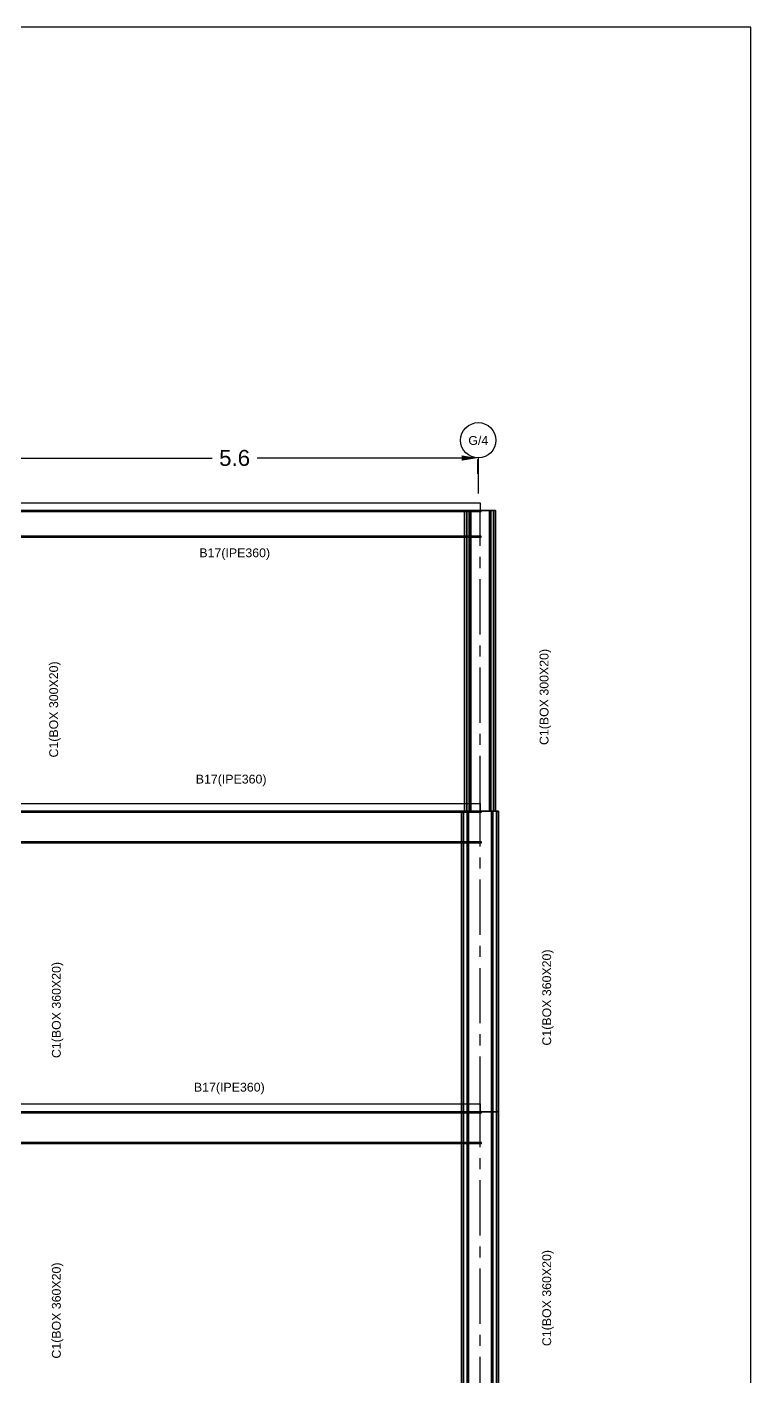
# Model space of a CAD drawing. Header units: metres. Extents: x 158 to 495, y 93 to 262.
# Drawn here: x 362.55 to 370.73, y 246.03 to 261.3 of the extents above; entities that cross this region are included whole.
import ezdxf
from ezdxf.enums import TextEntityAlignment as Align

# ---------------------------------------------------------------- set-up
doc = ezdxf.new("R2010")
doc.units = ezdxf.units.M
doc.header["$MEASUREMENT"] = 0
doc.linetypes.add('CENTER', pattern=[2, 1.25, -0.25, 0.25, -0.25])
doc.styles.get("Standard").update_dxf_attribs({"font": 'arial.ttf'})
doc.dimstyles.get("Standard").update_dxf_attribs({"dimtxt": 0.18, "dimasz": 0.18, "dimexe": 0.18, "dimexo": 0.0625, "dimgap": 0.09, "dimtad": 0, "dimtih": 1, "dimtoh": 1, "dimdec": 4, "dimzin": 0, "dimdsep": 46, "dimtxsty": 'Standard', "dimcen": 0.09, "dimadec": 0, "dimazin": 0, "dimtfac": 1, "dimtdec": 4, "dimtofl": 0, "dimtmove": 0, "dimatfit": 3, "dimfxl": 1, "dimtolj": 1, "dimtzin": 0, "dimarcsym": 0})

# ---------------------------------------------------------------- blocks, each defined once
blk = doc.blocks.new('*D179')
at = {"color": 0, "lineweight": -2, "transparency": 16777216}
for p, q in [((362.329, 256.426), (364.64, 256.426)), ((367.458, 256.426), (365.147, 256.426)), ((362.149, 256.411), (362.149, 256.246)), ((367.638, 256.411), (367.638, 256.246))]:
    blk.add_line(p, q, dxfattribs=at)
at = {"color": 0, "transparency": 16777216}
for points in [[(362.329, 256.456), (362.329, 256.396), (362.149, 256.426)], [(367.458, 256.456), (367.458, 256.396), (367.638, 256.426)]]:
    blk.add_solid(points, dxfattribs=at)
at = {"layer": 'Defpoints', "color": 0, "transparency": 16777216}
for p in [(362.149, 256.474), (367.638, 256.474), (367.638, 256.426)]:
    blk.add_point(p, dxfattribs=at)
at = {"color": 0, "transparency": 16777216, "insert": (364.893, 256.426), "char_height": 0.18, "attachment_point": 5}
blk.add_mtext('\\A1;5.6', dxfattribs=at)

msp = doc.modelspace()

# ---------------------------------------------------------------- linework, layer by layer
for p, q in [((370.72889, 261.30201), (349.72889, 261.30201)), ((370.72889, 231.60201), (370.72889, 261.30201))]:
    msp.add_line(p, q)
at = {"linetype": 'CENTER', "ltscale": 0.5}
for p, q in [((367.647, 256.42639), (367.647, 256.02639)), ((362.15684, 255.83133), (367.66684, 255.83133)), ((367.66684, 252.43133), (367.66684, 255.83133)), ((362.15684, 252.43133), (367.66684, 252.43133)), ((367.66684, 249.03133), (367.66684, 252.43133)), ((362.15684, 249.03133), (367.66684, 249.03133)), ((367.66684, 245.63133), (367.66684, 249.03133))]:
    msp.add_line(p, q, dxfattribs=at)
at = {"linetype": 'Continuous'}
for p, q in [((367.65345, 255.83133), (362.14345, 255.83133)), ((362.14345, 255.83133), (367.65345, 255.83133)), ((367.65345, 255.82063), (362.14345, 255.82063)), ((362.14345, 255.82063), (367.65345, 255.82063)), ((367.66621, 255.82063), (362.15621, 255.82063)), ((362.15621, 255.82063), (367.66621, 255.82063)), ((362.15684, 255.91883), (367.66684, 255.91883)), ((367.66684, 255.83133), (362.15684, 255.83133)), ((367.66747, 255.82063), (362.15747, 255.82063)), ((362.15747, 255.82063), (367.66747, 255.82063)), ((367.68023, 255.83133), (362.17023, 255.83133)), ((362.17023, 255.83133), (367.68023, 255.83133)), ((367.68023, 255.82063), (362.17023, 255.82063)), ((362.17023, 255.82063), (367.68023, 255.82063)), ((367.54517, 255.83133), (367.49307, 255.83133)), ((367.49307, 255.83133), (367.49307, 252.43133)), ((367.49307, 252.43133), (367.49307, 255.83133)), ((367.49307, 255.83133), (367.78852, 255.83133)), ((367.56139, 255.83133), (367.51624, 255.83133)), ((367.51624, 255.83133), (367.51624, 252.43133)), ((367.51624, 252.43133), (367.51624, 255.83133)), ((367.51624, 255.83133), (367.77229, 255.83133)), ((367.84061, 255.83133), (367.54517, 255.83133)), ((367.54517, 255.83133), (367.54517, 252.43133)), ((367.54517, 252.43133), (367.54517, 255.83133)), ((367.81744, 255.83133), (367.56139, 255.83133)), ((367.56139, 255.83133), (367.56139, 252.43133)), ((367.56139, 252.43133), (367.56139, 255.83133)), ((367.68023, 255.83133), (367.65345, 255.83133)), ((367.65345, 255.83133), (367.65345, 255.82063)), ((367.65345, 255.82063), (367.66621, 255.82063)), ((367.66621, 255.82063), (367.66621, 255.54203)), ((367.66684, 255.91883), (367.66684, 255.83133)), ((367.66747, 255.54203), (367.66747, 255.82063)), ((367.66747, 255.82063), (367.68023, 255.82063)), ((367.68023, 255.82063), (367.68023, 255.83133)), ((367.77229, 255.83133), (367.77229, 252.43133)), ((367.77229, 252.43133), (367.77229, 255.83133)), ((367.77229, 255.83133), (367.81744, 255.83133)), ((367.78852, 255.83133), (367.78852, 252.43133)), ((367.78852, 252.43133), (367.78852, 255.83133)), ((367.78852, 255.83133), (367.84061, 255.83133)), ((367.81744, 252.43133), (367.81744, 255.83133)), ((367.81744, 255.83133), (367.81744, 252.43133)), ((367.84061, 252.43133), (367.84061, 255.83133)), ((367.84061, 255.83133), (367.84061, 252.43133)), ((367.65345, 255.54203), (362.14345, 255.54203)), ((362.14345, 255.54203), (367.65345, 255.54203)), ((362.14345, 255.53133), (367.65345, 255.53133)), ((367.65345, 255.53133), (362.14345, 255.53133)), ((367.66621, 255.54203), (362.15621, 255.54203)), ((362.15621, 255.54203), (367.66621, 255.54203)), ((367.66747, 255.54203), (362.15747, 255.54203)), ((362.15747, 255.54203), (367.66747, 255.54203)), ((367.68023, 255.54203), (362.17023, 255.54203)), ((362.17023, 255.54203), (367.68023, 255.54203)), ((367.68023, 255.53133), (362.17023, 255.53133)), ((362.17023, 255.53133), (367.68023, 255.53133)), ((367.66621, 255.54203), (367.65345, 255.54203)), ((367.65345, 255.54203), (367.65345, 255.53133)), ((367.65345, 255.53133), (367.68023, 255.53133)), ((367.68023, 255.54203), (367.66747, 255.54203)), ((367.68023, 255.53133), (367.68023, 255.54203)), ((362.15684, 252.51883), (367.66684, 252.51883)), ((367.66684, 252.51883), (367.66684, 252.43133)), ((367.65166, 252.43133), (362.14166, 252.43133)), ((362.14166, 252.43133), (367.65166, 252.43133)), ((367.65166, 252.41863), (362.14166, 252.41863)), ((362.14166, 252.41863), (367.65166, 252.41863)), ((367.66613, 252.41863), (362.15613, 252.41863)), ((362.15613, 252.41863), (367.66613, 252.41863)), ((367.66684, 252.43133), (362.15684, 252.43133)), ((367.66756, 252.41863), (362.15756, 252.41863)), ((362.15756, 252.41863), (367.66756, 252.41863)), ((367.68202, 252.43133), (362.17202, 252.43133)), ((362.17202, 252.43133), (367.68202, 252.43133)), ((367.68202, 252.41863), (362.17202, 252.41863)), ((362.17202, 252.41863), (367.68202, 252.41863)), ((367.52083, 252.43133), (367.45832, 252.43133)), ((367.45832, 252.43133), (367.45832, 249.03133)), ((367.45832, 249.03133), (367.45832, 252.43133)), ((367.45832, 252.43133), (367.81285, 252.43133)), ((367.53706, 252.43133), (367.48149, 252.43133)), ((367.48149, 252.43133), (367.48149, 249.03133)), ((367.48149, 249.03133), (367.48149, 252.43133)), ((367.48149, 252.43133), (367.79663, 252.43133)), ((367.49307, 252.43133), (367.54517, 252.43133)), ((367.78852, 252.43133), (367.49307, 252.43133)), ((367.51624, 252.43133), (367.56139, 252.43133)), ((367.77229, 252.43133), (367.51624, 252.43133)), ((367.87536, 252.43133), (367.52083, 252.43133)), ((367.52083, 252.43133), (367.52083, 249.03133)), ((367.52083, 249.03133), (367.52083, 252.43133)), ((367.85219, 252.43133), (367.53706, 252.43133)), ((367.53706, 252.43133), (367.53706, 249.03133)), ((367.53706, 249.03133), (367.53706, 252.43133)), ((367.54517, 252.43133), (367.84061, 252.43133)), ((367.56139, 252.43133), (367.81744, 252.43133)), ((367.68202, 252.43133), (367.65166, 252.43133)), ((367.65166, 252.43133), (367.65166, 252.41863)), ((367.65166, 252.41863), (367.66613, 252.41863)), ((367.66613, 252.41863), (367.66613, 252.08403)), ((367.66756, 252.08403), (367.66756, 252.41863)), ((367.66756, 252.41863), (367.68202, 252.41863)), ((367.68202, 252.41863), (367.68202, 252.43133)), ((367.81744, 252.43133), (367.77229, 252.43133)), ((367.84061, 252.43133), (367.78852, 252.43133)), ((367.79663, 252.43133), (367.79663, 249.03133)), ((367.79663, 249.03133), (367.79663, 252.43133)), ((367.79663, 252.43133), (367.85219, 252.43133)), ((367.81285, 252.43133), (367.81285, 249.03133)), ((367.81285, 249.03133), (367.81285, 252.43133)), ((367.81285, 252.43133), (367.87536, 252.43133)), ((367.85219, 249.03133), (367.85219, 252.43133)), ((367.85219, 252.43133), (367.85219, 249.03133)), ((367.87536, 249.03133), (367.87536, 252.43133)), ((367.87536, 252.43133), (367.87536, 249.03133)), ((367.65166, 252.08403), (362.14166, 252.08403)), ((362.14166, 252.08403), (367.65166, 252.08403)), ((362.14166, 252.07133), (367.65166, 252.07133)), ((367.65166, 252.07133), (362.14166, 252.07133)), ((367.66613, 252.08403), (362.15613, 252.08403)), ((362.15613, 252.08403), (367.66613, 252.08403)), ((367.66756, 252.08403), (362.15756, 252.08403)), ((362.15756, 252.08403), (367.66756, 252.08403)), ((367.68202, 252.08403), (362.17202, 252.08403)), ((362.17202, 252.08403), (367.68202, 252.08403)), ((367.68202, 252.07133), (362.17202, 252.07133)), ((362.17202, 252.07133), (367.68202, 252.07133)), ((367.66613, 252.08403), (367.65166, 252.08403)), ((367.65166, 252.08403), (367.65166, 252.07133)), ((367.65166, 252.07133), (367.68202, 252.07133)), ((367.68202, 252.08403), (367.66756, 252.08403)), ((367.68202, 252.07133), (367.68202, 252.08403)), ((362.15684, 249.11883), (367.66684, 249.11883)), ((367.66684, 249.11883), (367.66684, 249.03133)), ((367.65166, 249.03133), (362.14166, 249.03133)), ((362.14166, 249.03133), (367.65166, 249.03133)), ((367.65166, 249.01863), (362.14166, 249.01863)), ((362.14166, 249.01863), (367.65166, 249.01863)), ((367.66613, 249.01863), (362.15613, 249.01863)), ((362.15613, 249.01863), (367.66613, 249.01863)), ((367.66684, 249.03133), (362.15684, 249.03133)), ((367.66756, 249.01863), (362.15756, 249.01863)), ((362.15756, 249.01863), (367.66756, 249.01863)), ((367.68202, 249.03133), (362.17202, 249.03133)), ((362.17202, 249.03133), (367.68202, 249.03133)), ((367.68202, 249.01863), (362.17202, 249.01863)), ((362.17202, 249.01863), (367.68202, 249.01863)), ((367.52083, 249.03133), (367.45832, 249.03133)), ((367.45832, 249.03133), (367.45832, 245.63133)), ((367.45832, 245.63133), (367.45832, 249.03133)), ((367.45832, 249.03133), (367.81285, 249.03133)), ((367.45832, 249.03133), (367.52083, 249.03133)), ((367.81285, 249.03133), (367.45832, 249.03133)), ((367.53706, 249.03133), (367.48149, 249.03133)), ((367.48149, 249.03133), (367.48149, 245.63133)), ((367.48149, 245.63133), (367.48149, 249.03133)), ((367.48149, 249.03133), (367.79663, 249.03133)), ((367.48149, 249.03133), (367.53706, 249.03133)), ((367.79663, 249.03133), (367.48149, 249.03133)), ((367.87536, 249.03133), (367.52083, 249.03133)), ((367.52083, 249.03133), (367.52083, 245.63133)), ((367.52083, 245.63133), (367.52083, 249.03133)), ((367.52083, 249.03133), (367.87536, 249.03133)), ((367.85219, 249.03133), (367.53706, 249.03133)), ((367.53706, 249.03133), (367.53706, 245.63133)), ((367.53706, 245.63133), (367.53706, 249.03133)), ((367.53706, 249.03133), (367.85219, 249.03133)), ((367.68202, 249.03133), (367.65166, 249.03133)), ((367.65166, 249.03133), (367.65166, 249.01863)), ((367.65166, 249.01863), (367.66613, 249.01863)), ((367.66613, 249.01863), (367.66613, 248.68403)), ((367.66756, 248.68403), (367.66756, 249.01863)), ((367.66756, 249.01863), (367.68202, 249.01863)), ((367.68202, 249.01863), (367.68202, 249.03133)), ((367.79663, 249.03133), (367.79663, 245.63133)), ((367.79663, 245.63133), (367.79663, 249.03133)), ((367.79663, 249.03133), (367.85219, 249.03133)), ((367.85219, 249.03133), (367.79663, 249.03133)), ((367.81285, 249.03133), (367.81285, 245.63133)), ((367.81285, 245.63133), (367.81285, 249.03133)), ((367.81285, 249.03133), (367.87536, 249.03133)), ((367.87536, 249.03133), (367.81285, 249.03133)), ((367.85219, 245.63133), (367.85219, 249.03133)), ((367.85219, 249.03133), (367.85219, 245.63133)), ((367.87536, 245.63133), (367.87536, 249.03133)), ((367.87536, 249.03133), (367.87536, 245.63133)), ((367.65166, 248.68403), (362.14166, 248.68403)), ((362.14166, 248.68403), (367.65166, 248.68403)), ((362.14166, 248.67133), (367.65166, 248.67133)), ((367.65166, 248.67133), (362.14166, 248.67133)), ((367.66613, 248.68403), (362.15613, 248.68403)), ((362.15613, 248.68403), (367.66613, 248.68403)), ((367.66756, 248.68403), (362.15756, 248.68403)), ((362.15756, 248.68403), (367.66756, 248.68403)), ((367.68202, 248.68403), (362.17202, 248.68403)), ((362.17202, 248.68403), (367.68202, 248.68403)), ((367.68202, 248.67133), (362.17202, 248.67133)), ((362.17202, 248.67133), (367.68202, 248.67133)), ((367.66613, 248.68403), (367.65166, 248.68403)), ((367.65166, 248.68403), (367.65166, 248.67133)), ((367.65166, 248.67133), (367.68202, 248.67133)), ((367.68202, 248.68403), (367.66756, 248.68403)), ((367.68202, 248.67133), (367.68202, 248.68403))]:
    msp.add_line(p, q, dxfattribs=at)
at = {"linetype": 'CENTER'}
for p, q in [((367.66684, 255.83133), (362.15684, 255.83133)), ((367.66684, 252.43133), (362.15684, 252.43133)), ((367.66684, 249.03133), (362.15684, 249.03133))]:
    msp.add_line(p, q, dxfattribs=at)
at = {"linetype": 'Continuous'}
msp.add_circle((367.647, 256.62639), 0.2, dxfattribs=at)

# ---------------------------------------------------------------- texts
for s, p in [('G/4', (367.647, 256.62639)), ('B17(IPE360)', (364.89423, 255.34128)), ('B17(IPE360)', (364.85357, 252.78115)), ('B17(IPE360)', (364.83325, 249.29603))]:
    msp.add_text(s, height=0.1).set_placement(p, align=Align.MIDDLE)
for s, p in [('C1(BOX 300X20)', (368.40276, 253.72277)), ('C1(BOX 300X20)', (362.86065, 253.58148)), ('C1(BOX 360X20)', (368.43276, 250.32277)), ('C1(BOX 360X20)', (362.89065, 250.18148)), ('C1(BOX 360X20)', (368.43276, 246.92277)), ('C1(BOX 360X20)', (362.89065, 246.78148))]:
    msp.add_text(s, height=0.1, rotation=90).set_placement(p, align=Align.MIDDLE)

# ---------------------------------------------------------------- dimensions: what is measured, and where the dimension line sits
dim = msp.add_linear_dim(base=(367.63754, 256.42639), p1=(362.14923, 256.47363), p2=(367.63754, 256.47363), text='5.6', dimstyle='Standard')
dim.commit()
dim.dimension.update_dxf_attribs({"geometry": '*D179', "text_midpoint": (364.89338, 256.42639)})

doc.saveas('drawing.dxf')
